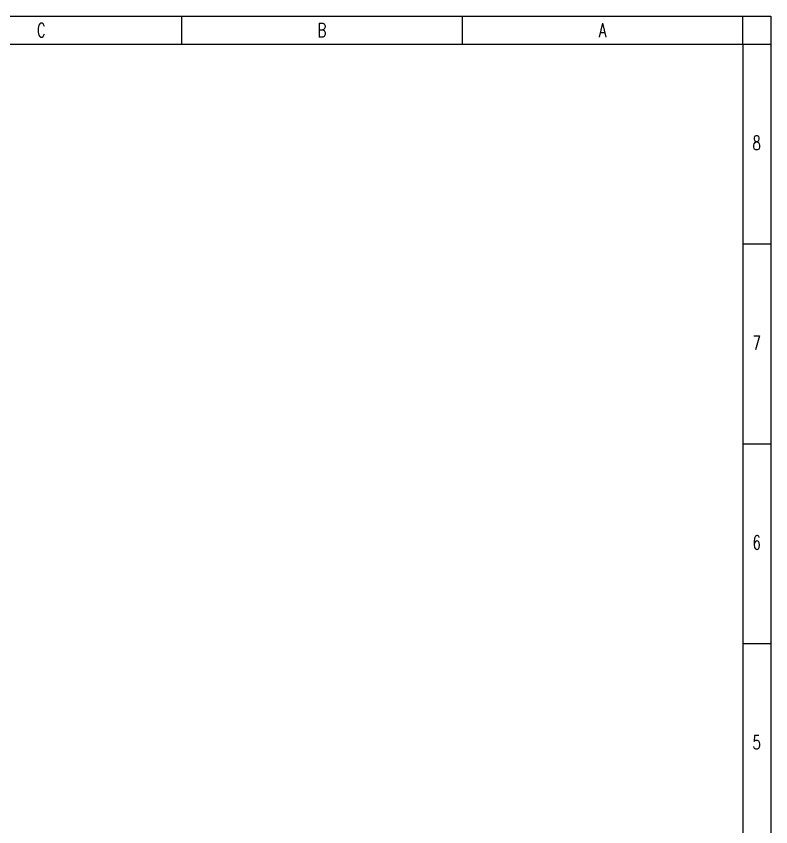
# Model space of a CAD drawing. Header units: inches. Extents: x 8 to 892, y 8 to 602.
# Drawn here: x 585.1 to 855.9, y 310.6 to 601.7 of the extents above; entities that cross this region are included whole.
import ezdxf
from ezdxf.enums import TextEntityAlignment as Align

# ---------------------------------------------------------------- set-up
doc = ezdxf.new("R2010")
doc.units = ezdxf.units.IN
doc.layers.add('å\x9b¾æ¡\x86', color=4, linetype='Continuous')
doc.styles.add('HZ', font='txt_____.ttf', dxfattribs={"width": 0.7, "bigfont": 'HZTXT'})

# ---------------------------------------------------------------- blocks, each defined once
blk = doc.blocks.new('tk1')
at = {"layer": 'å\x9b¾æ¡\x86'}
for p, q in [((-831, 584), (10, 584)), ((-201.5, 584), (-201.5, 574)), ((-100.75, 584), (-100.75, 574)), ((0, 574), (0, 584)), ((10, 584), (10, -10)), ((0, 574), (10, 574)), ((0, 502.25), (10, 502.25)), ((0, 430.5), (10, 430.5)), ((0, 358.75), (10, 358.75))]:
    blk.add_line(p, q, dxfattribs=at)
at = {"layer": 'å\x9b¾æ¡\x86', "color": 1}
for p, q in [((-806, 574), (0, 574)), ((0, 574), (0, 0))]:
    blk.add_line(p, q, dxfattribs=at)
at = {"layer": 'å\x9b¾æ¡\x86', "style": 'HZ', "width": 0.7}
for s, p in [('C', (-251.88, 576.5)), ('B', (-151.13, 576.5)), ('A', (-50.38, 576.5)), ('8', (4.96, 536.01)), ('7', (4.96, 464.26)), ('6', (4.96, 392.51)), ('5', (4.96, 320.76))]:
    blk.add_text(s, height=5, dxfattribs=at).set_placement(p, align=Align.CENTER)

msp = doc.modelspace()

# ---------------------------------------------------------------- block references
at = {"linetype": 'Continuous'}
msp.add_blockref('tk1', (845.93, 17.68), dxfattribs=at)

doc.saveas('drawing.dxf')
